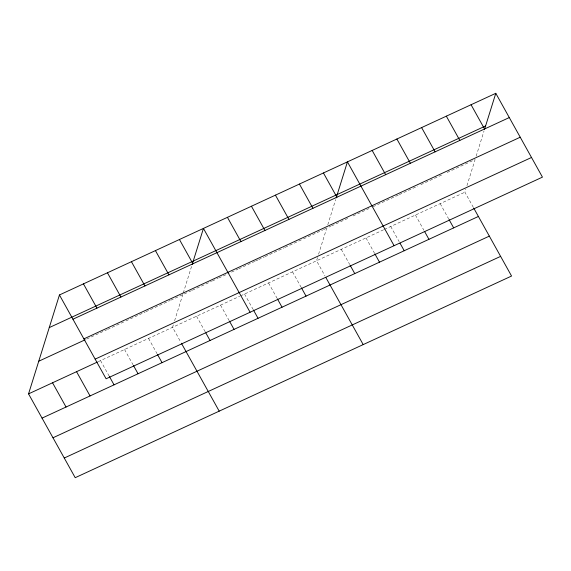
<?xml version="1.0" encoding="UTF-8"?>
<svg xmlns="http://www.w3.org/2000/svg" width="571" height="571" viewBox="0 0 571 571"><rect width="100%" height="100%" fill="white"/><g stroke="black" fill="none" stroke-linecap="round" stroke-linejoin="round"><path stroke-width="0.43" stroke-dasharray="2.85 2.14" d="M173.313 324.87L172.549 327.319L180.986 342.479M174.583 320.795L182.741 294.679M183.262 293.002L191.927 265.258M317.562 257.507L316.541 260.769L324.978 275.929M318.582 254.245L326.733 228.136L330.723 226.294M327.783 224.774L335.662 199.55M473.338 207.366L464.901 192.206L465.922 188.944M466.942 185.682L475.093 159.573L473.502 160.308M476.143 156.204L484.022 130.987M86.742 339.046L106.741 329.802M107.541 329.438L125.142 321.302M125.941 320.931L145.141 312.059M145.94 311.687L169.944 300.596M170.743 300.225L191.542 290.618M192.341 290.246L211.541 281.375M212.341 281.003L217.936 278.412M218.736 278.048L229.135 273.238M231.54 272.131L237.936 269.169M238.735 268.805L254.737 261.411M255.537 261.04L257.935 259.926M258.734 259.562L264.337 256.971M265.137 256.6L284.337 247.728M285.136 247.357L302.737 239.228M303.536 238.856L322.736 229.985M323.536 229.613L325.934 228.507M331.523 225.923L349.067 217.815M353.056 215.966L369.009 208.593M372.999 206.752L398.522 194.961M399.322 194.59L417.665 186.11M420.856 184.633L443.189 174.312M447.179 172.471L472.702 160.672M98.148 361.7L239.741 296.263M240.541 295.892L383.541 229.806M384.34 229.435L464.901 192.206M440.177 203.633L448.613 218.793M415.445 215.06L423.882 230.22M390.721 226.487L399.158 241.647M365.997 237.914L374.433 253.074M341.265 249.341L349.702 264.501M292.545 271.86L300.981 287.02M268.541 282.952L276.978 298.112M244.545 294.044L252.982 309.204M220.542 305.135L228.978 320.295M196.545 316.227L205.403 332.144M148.546 338.41L156.982 353.57M124.549 349.502L132.986 364.662M100.546 360.594L109.404 376.51"/><path stroke-width="0.86" d="M473.759 208.122L511.559 276.036L75.208 477.691L28.55 393.869L59.441 294.964L495.792 93.309L542.45 177.131L106.099 378.794L59.441 294.964M192.191 264.416L203.44 228.421L250.098 312.244M336.191 197.873L347.432 161.871L394.09 245.694M484.551 129.303L495.792 93.309M49.249 327.604L485.6 125.941M72.938 319.218L509.289 117.562M83.887 338.881L520.231 137.218M38.742 361.229L85.143 339.788M95.157 359.13L531.508 157.475M28.55 393.869L97.348 362.071M42.047 418.122L478.398 216.459M52.989 437.779L489.34 236.116M64.266 458.035L500.617 256.372M471.068 104.736L484.565 128.989M446.336 116.163L459.841 140.416M421.612 127.59L435.109 151.843M449.034 219.55L453.674 227.886M396.888 139.017L410.385 163.27M424.724 231.733L428.942 239.313M372.164 150.444L385.661 174.697M400 243.16L404.218 250.74M374.854 253.831L379.494 262.168M323.436 172.963L336.933 197.216M350.123 265.258L354.769 273.595M299.432 184.055L312.937 208.308M325.82 277.442L363.199 344.599M275.436 195.146L288.933 219.4M301.402 287.777L306.042 296.113M251.44 206.238L264.937 230.491M277.399 298.869L282.038 307.205M227.436 217.33L240.933 241.583M253.403 309.96L258.042 318.297M229.399 321.052L234.046 329.388M179.437 239.513L192.941 263.759M205.824 332.9L210.042 340.48M155.44 250.605L168.937 274.851M181.407 343.235L219.2 411.149M131.437 261.696L144.941 285.943M157.403 354.327L162.043 362.664M107.441 272.781L120.938 297.034M133.407 365.419L138.046 373.755M83.445 283.873L96.942 308.126M109.404 376.51L114.043 384.847M76.55 371.685L90.047 395.939M52.546 382.777L66.05 407.03"/></g></svg>
